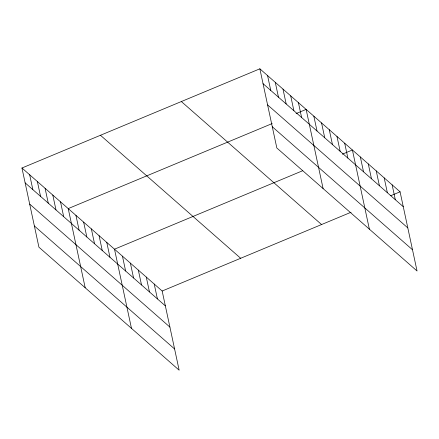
<?xml version="1.0" encoding="UTF-8"?>
<svg xmlns="http://www.w3.org/2000/svg" width="439" height="439" viewBox="0 0 439 439"><rect width="100%" height="100%" fill="white"/><g stroke="black" fill="none" stroke-linecap="round" stroke-linejoin="round"><path stroke-width="0.66" d="M21.95 168.005L162.167 291.013L179.145 370.187L38.923 247.184L21.95 168.005L259.855 68.813L400.077 191.816L417.05 270.995L276.833 147.987L259.855 68.813M272.213 123.546L68.221 208.596L85.199 287.775M296.078 113.591L306.131 109.404L323.104 188.578M302.784 170.683L114.497 249.187L131.47 328.367M342.354 154.182L352.402 149.995L369.375 229.174M162.167 291.013L351.085 212.24M390.655 195.745L400.077 191.816M263.043 83.668L403.26 206.676M267.592 104.894L407.809 227.901M272.279 126.761L412.501 249.769M181.345 101.546L321.567 224.548M100.46 135.272L240.676 258.275M25.133 182.865L165.355 305.868M29.687 204.091L169.904 327.093M34.374 225.959L174.59 348.961M392.131 184.846L395.314 199.701M384.185 177.877L387.368 192.732M376.239 170.903L379.422 185.763M368.294 163.934L371.476 178.794M360.348 156.964L363.53 171.825M344.692 143.229L347.875 158.089M336.976 136.463L340.165 151.323M329.266 129.697L332.449 144.557M321.551 122.931L324.739 137.791M313.841 116.17L317.029 131.025M298.416 102.638L301.604 117.493M290.706 95.872L293.889 110.732M282.996 89.106L286.179 103.966M275.28 82.34L278.469 97.2M267.57 75.574L270.753 90.434M154.221 284.038L157.409 298.899M146.275 277.069L149.463 291.93M138.329 270.1L141.517 284.96M130.383 263.131L133.571 277.986M122.443 256.162L125.625 271.017M106.781 242.427L109.969 257.281M99.071 235.661L102.254 250.515M91.356 228.895L94.544 243.755M83.646 222.129L86.834 236.989M75.936 215.362L79.119 230.223M60.511 201.83L63.693 216.69M52.801 195.07L55.983 209.924M45.085 188.304L48.274 203.158M37.375 181.537L40.558 196.398M29.66 174.771L32.848 189.632"/></g></svg>
